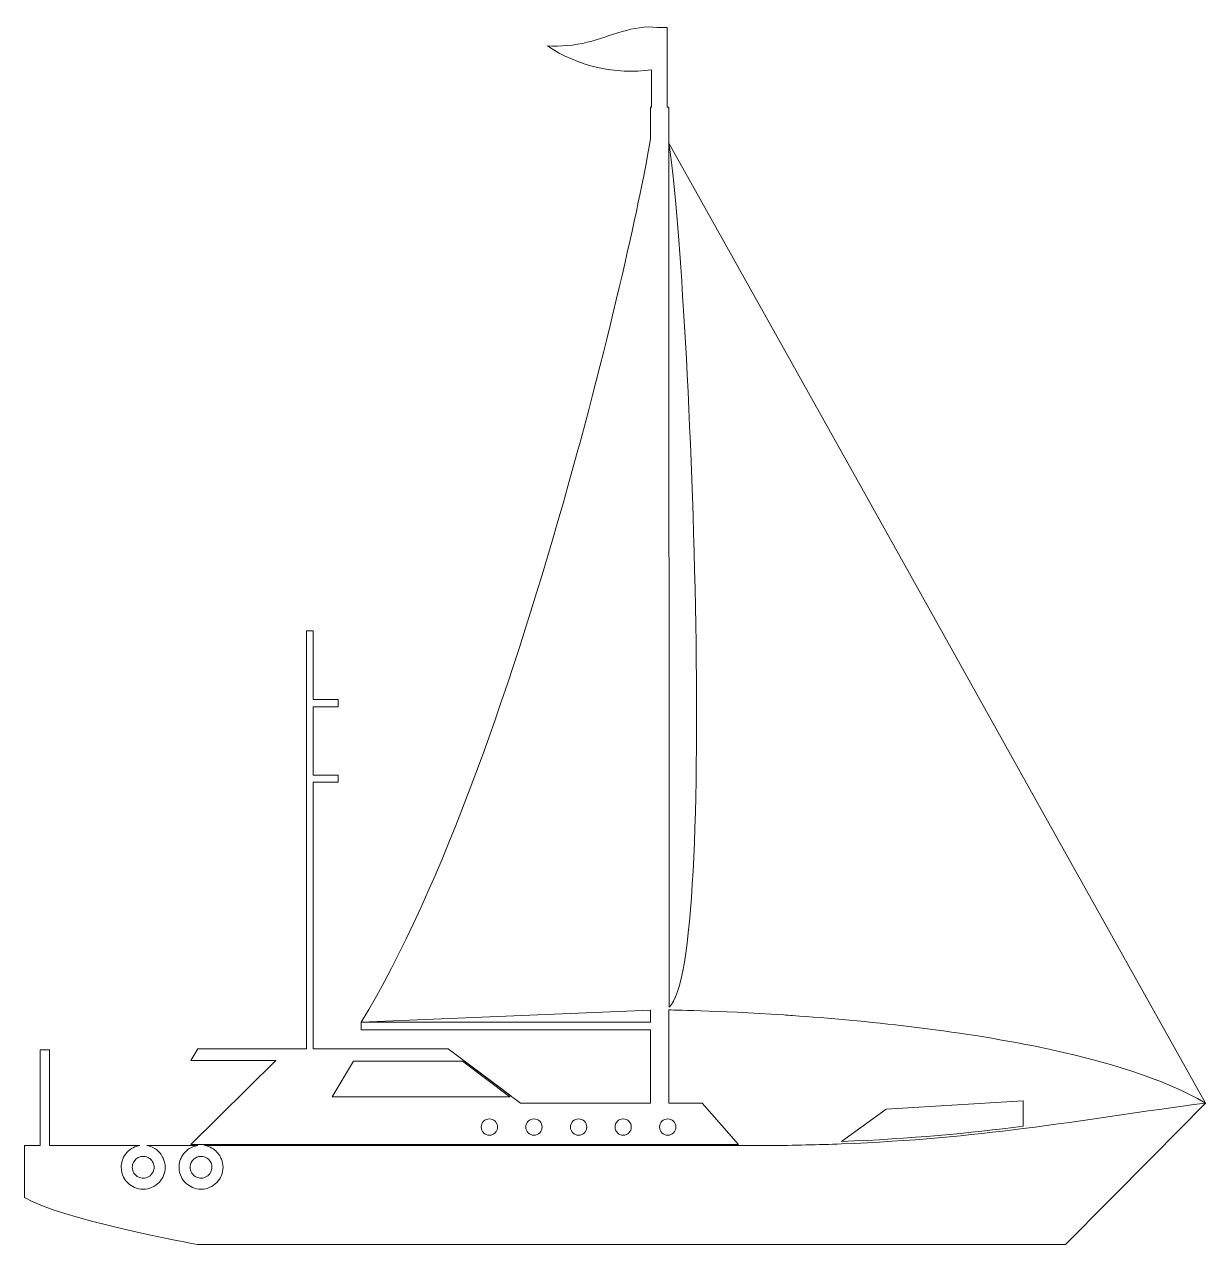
# Model space of a CAD drawing. Header units: inches. Extents: x -3.83 to 3.83, y -3.95 to 3.97.
import ezdxf

# ---------------------------------------------------------------- set-up
doc = ezdxf.new("R2010")
doc.units = ezdxf.units.IN
doc.header["$MEASUREMENT"] = 0
doc.layers.add('Layer 1', color=7, linetype='Continuous')

msp = doc.modelspace()

# ---------------------------------------------------------------- linework, layer by layer
at = {"layer": 'Layer 1', "color": 250, "lineweight": 9}
for points, knots in [([(2.7963, -1.1808), (2.7963, -1.1808), (2.7963, -1.1808), (2.7963, -1.1808), (2.7963, -1.1808), (2.7963, -1.1808), (1.8688, 0.478), (1.8688, 0.478), (1.8688, 0.478), (1.8688, 0.478), (1.6721, 0.8296), (1.6721, 0.8296), (1.6721, 0.8296), (1.6721, 0.8296), (0.349, 3.1964), (0.349, 3.1964), (0.349, 3.1964), (0.482, 2.3581), (0.6765, -2.1142), (0.3511, -2.411), (0.3511, -2.411), (0.3511, -2.411), (0.3488, 3.431), (0.3488, 3.431), (0.3488, 3.431), (0.3488, 3.431), (0.3386, 3.431), (0.3386, 3.431), (0.3386, 3.431), (0.3386, 3.431), (0.3386, 3.948), (0.3386, 3.948), (0.3386, 3.948), (0.3386, 3.948), (0.2743, 3.948), (0.2743, 3.948), (0.2743, 3.948), (0.2743, 3.948), (0.2744, 3.9482), (0.2744, 3.9482), (0.2744, 3.9482), (0.1198, 3.9682), (-0.0283, 3.8899), (-0.1797, 3.8525), (-0.1797, 3.8525), (-0.2639, 3.8317), (-0.3511, 3.8235), (-0.4376, 3.8282), (-0.4376, 3.8282), (-0.2417, 3.697), (0.0031, 3.6412), (0.2366, 3.6731), (0.2366, 3.6731), (0.2366, 3.6731), (0.2366, 3.431), (0.2366, 3.431), (0.2366, 3.431), (0.2366, 3.431), (0.2298, 3.431), (0.2298, 3.431), (0.2298, 3.431), (0.2298, 3.431), (0.2298, 3.2263), (0.2298, 3.2263), (0.2298, 3.2263), (0.1946, 2.9825), (-0.0012, 2.0564), (-0.3052, 0.9721), (-0.3052, 0.9721), (-0.6428, -0.2337), (-1.1142, -1.6346), (-1.6463, -2.5082), (-1.6463, -2.5082), (-1.6463, -2.5082), (0.2298, -2.4305), (0.2298, -2.4305), (0.2298, -2.4305), (0.2298, -2.4305), (0.2298, -2.5082), (0.2298, -2.5082), (0.2298, -2.5082), (0.2298, -2.5082), (-1.6464, -2.5082), (-1.6464, -2.5082), (-1.6464, -2.5082), (-1.6464, -2.5082), (-1.6464, -2.557), (-1.6464, -2.557), (-1.6464, -2.557), (-1.6464, -2.557), (0.2298, -2.557), (0.2298, -2.557), (0.2298, -2.557), (0.2298, -2.557), (0.2298, -3.033), (0.2298, -3.033), (0.2298, -3.033), (0.2298, -3.033), (-0.6135, -3.033), (-0.6135, -3.033), (-0.6135, -3.033), (-0.6135, -3.033), (-0.6556, -3.0015), (-0.6556, -3.0015), (-0.6556, -3.0015), (-0.6556, -3.0015), (-0.6684, -2.9918), (-0.6684, -2.9918), (-0.6684, -2.9918), (-0.6684, -2.9918), (-0.6818, -2.9817), (-0.6818, -2.9817), (-0.6818, -2.9817), (-0.6818, -2.9817), (-0.9757, -2.7614), (-0.9757, -2.7614), (-0.9757, -2.7614), (-0.9757, -2.7614), (-0.7308, -2.945), (-0.7308, -2.945), (-0.7308, -2.945), (-0.7308, -2.945), (-1.0826, -2.6812), (-1.0826, -2.6812), (-1.0826, -2.6812), (-1.0826, -2.6812), (-1.9591, -2.6812), (-1.9591, -2.6812), (-1.9591, -2.6812), (-1.9591, -2.6812), (-1.9591, -0.951), (-1.9591, -0.951), (-1.9591, -0.951), (-1.9591, -0.951), (-1.7968, -0.951), (-1.7968, -0.951), (-1.7968, -0.951), (-1.7968, -0.951), (-1.7968, -0.9038), (-1.7968, -0.9038), (-1.7968, -0.9038), (-1.7968, -0.9038), (-1.9591, -0.9038), (-1.9591, -0.9038), (-1.9591, -0.9038), (-1.9591, -0.9038), (-1.9591, -0.4611), (-1.9591, -0.4611), (-1.9591, -0.4611), (-1.9591, -0.4611), (-1.7968, -0.4611), (-1.7968, -0.4611), (-1.7968, -0.4611), (-1.7968, -0.4611), (-1.7968, -0.4139), (-1.7968, -0.4139), (-1.7968, -0.4139), (-1.7968, -0.4139), (-1.9591, -0.4139), (-1.9591, -0.4139), (-1.9591, -0.4139), (-1.9591, -0.4139), (-1.9591, 0.0332), (-1.9591, 0.0332), (-1.9591, 0.0332), (-1.9591, 0.0332), (-2.0026, 0.0332), (-2.0026, 0.0332), (-2.0026, 0.0332), (-2.0026, 0.0332), (-2.0026, -2.6812), (-2.0026, -2.6812), (-2.0026, -2.6812), (-2.0026, -2.6812), (-2.706, -2.6812), (-2.706, -2.6812), (-2.706, -2.6812), (-2.706, -2.6812), (-2.7519, -2.7571), (-2.7519, -2.7571), (-2.7519, -2.7571), (-2.7519, -2.7571), (-2.2, -2.7571), (-2.2, -2.7571), (-2.2, -2.7571), (-2.2, -2.7571), (-2.7519, -3.3025), (-2.7519, -3.3025), (-2.7519, -3.3025), (-2.7519, -3.3025), (0.8006, -3.3025), (0.8006, -3.3025), (0.8006, -3.3025), (0.8006, -3.3025), (0.566, -3.033), (0.566, -3.033), (0.566, -3.033), (0.566, -3.033), (0.3488, -3.033), (0.3488, -3.033), (0.3488, -3.033), (0.3488, -3.033), (0.3488, -2.44), (0.3488, -2.44), (0.3488, -2.44), (0.3488, -2.44), (0.3488, -2.4285), (0.3488, -2.4285), (0.3488, -2.4285), (0.3517, -2.4285), (0.6567, -2.4317), (1.0946, -2.461), (1.0946, -2.461), (1.1137, -2.4621), (1.133, -2.4636), (1.1527, -2.4649), (1.1527, -2.4649), (1.6154, -2.4969), (2.2112, -2.5576), (2.7556, -2.6706), (2.7556, -2.6706), (3.1721, -2.7568), (3.5585, -2.8741), (3.8318, -3.0329), (3.8318, -3.0329), (3.8318, -3.0329), (2.7963, -1.1808), (2.7963, -1.1808)], [0, 0, 0, 0, 0.017241, 0.017241, 0.017241, 0.017241, 0.034483, 0.034483, 0.034483, 0.034483, 0.051724, 0.051724, 0.051724, 0.051724, 0.068966, 0.068966, 0.068966, 0.068966, 0.086207, 0.086207, 0.086207, 0.086207, 0.103448, 0.103448, 0.103448, 0.103448, 0.12069, 0.12069, 0.12069, 0.12069, 0.137931, 0.137931, 0.137931, 0.137931, 0.155172, 0.155172, 0.155172, 0.155172, 0.172414, 0.172414, 0.172414, 0.172414, 0.189655, 0.189655, 0.189655, 0.189655, 0.206897, 0.206897, 0.206897, 0.206897, 0.224138, 0.224138, 0.224138, 0.224138, 0.241379, 0.241379, 0.241379, 0.241379, 0.258621, 0.258621, 0.258621, 0.258621, 0.275862, 0.275862, 0.275862, 0.275862, 0.293103, 0.293103, 0.293103, 0.293103, 0.310345, 0.310345, 0.310345, 0.310345, 0.327586, 0.327586, 0.327586, 0.327586, 0.344828, 0.344828, 0.344828, 0.344828, 0.362069, 0.362069, 0.362069, 0.362069, 0.37931, 0.37931, 0.37931, 0.37931, 0.396552, 0.396552, 0.396552, 0.396552, 0.413793, 0.413793, 0.413793, 0.413793, 0.431034, 0.431034, 0.431034, 0.431034, 0.448276, 0.448276, 0.448276, 0.448276, 0.465517, 0.465517, 0.465517, 0.465517, 0.482759, 0.482759, 0.482759, 0.482759, 0.5, 0.5, 0.5, 0.5, 0.517241, 0.517241, 0.517241, 0.517241, 0.534483, 0.534483, 0.534483, 0.534483, 0.551724, 0.551724, 0.551724, 0.551724, 0.568966, 0.568966, 0.568966, 0.568966, 0.586207, 0.586207, 0.586207, 0.586207, 0.603448, 0.603448, 0.603448, 0.603448, 0.62069, 0.62069, 0.62069, 0.62069, 0.637931, 0.637931, 0.637931, 0.637931, 0.655172, 0.655172, 0.655172, 0.655172, 0.672414, 0.672414, 0.672414, 0.672414, 0.689655, 0.689655, 0.689655, 0.689655, 0.706897, 0.706897, 0.706897, 0.706897, 0.724138, 0.724138, 0.724138, 0.724138, 0.741379, 0.741379, 0.741379, 0.741379, 0.758621, 0.758621, 0.758621, 0.758621, 0.775862, 0.775862, 0.775862, 0.775862, 0.793103, 0.793103, 0.793103, 0.793103, 0.810345, 0.810345, 0.810345, 0.810345, 0.827586, 0.827586, 0.827586, 0.827586, 0.844828, 0.844828, 0.844828, 0.844828, 0.862069, 0.862069, 0.862069, 0.862069, 0.87931, 0.87931, 0.87931, 0.87931, 0.896552, 0.896552, 0.896552, 0.896552, 0.913793, 0.913793, 0.913793, 0.913793, 0.931034, 0.931034, 0.931034, 0.931034, 0.948276, 0.948276, 0.948276, 0.948276, 0.965517, 0.965517, 0.965517, 0.965517, 1, 1, 1, 1]), ([(2.6492, -3.1986), (2.2989, -3.2431), (1.9209, -3.2802), (1.4698, -3.2978), (1.4698, -3.2978), (1.3201, -3.3037), (1.1625, -3.3074), (0.995, -3.3085), (0.995, -3.3085), (0.995, -3.3085), (-2.6631, -3.3085), (-2.6631, -3.3085), (-2.6631, -3.3085), (-2.6462, -3.3113), (-2.6301, -3.3168), (-2.6157, -3.325), (-2.6157, -3.325), (-2.5915, -3.3386), (-2.5722, -3.3595), (-2.5597, -3.3843), (-2.5597, -3.3843), (-2.5575, -3.3885), (-2.5551, -3.3926), (-2.5534, -3.3971), (-2.5534, -3.3971), (-2.5467, -3.4131), (-2.5433, -3.4308), (-2.5433, -3.4493), (-2.5433, -3.4493), (-2.5433, -3.4681), (-2.5469, -3.4863), (-2.5537, -3.5026), (-2.5537, -3.5026), (-2.5674, -3.5371), (-2.5944, -3.5646), (-2.6283, -3.5795), (-2.6283, -3.5795), (-2.646, -3.5874), (-2.6654, -3.5919), (-2.6861, -3.5919), (-2.6861, -3.5919), (-2.7058, -3.5919), (-2.7246, -3.5879), (-2.7414, -3.5806), (-2.7414, -3.5806), (-2.7728, -3.5677), (-2.7984, -3.5436), (-2.8135, -3.513), (-2.8135, -3.513), (-2.8233, -3.4939), (-2.8287, -3.4723), (-2.8287, -3.4493), (-2.8287, -3.4493), (-2.8287, -3.435), (-2.8267, -3.4215), (-2.8225, -3.4083), (-2.8225, -3.4083), (-2.8225, -3.4083), (-2.8225, -3.408), (-2.8225, -3.408), (-2.8225, -3.408), (-2.8201, -3.3998), (-2.8167, -3.3919), (-2.8129, -3.3843), (-2.8129, -3.3843), (-2.7975, -3.3541), (-2.7716, -3.3299), (-2.74, -3.3171), (-2.74, -3.3171), (-2.7297, -3.3128), (-2.7187, -3.3102), (-2.7073, -3.3085), (-2.7073, -3.3085), (-2.7073, -3.3085), (-3.0383, -3.3085), (-3.0383, -3.3085), (-3.0383, -3.3085), (-3.0214, -3.3113), (-3.0053, -3.3168), (-2.9909, -3.325), (-2.9909, -3.325), (-2.9667, -3.3386), (-2.9474, -3.3595), (-2.9348, -3.3843), (-2.9348, -3.3843), (-2.9327, -3.3885), (-2.9303, -3.3926), (-2.9286, -3.3971), (-2.9286, -3.3971), (-2.9218, -3.4131), (-2.9185, -3.4308), (-2.9185, -3.4493), (-2.9185, -3.4493), (-2.9185, -3.4681), (-2.9221, -3.4863), (-2.9288, -3.5026), (-2.9288, -3.5026), (-2.9426, -3.5371), (-2.9695, -3.5646), (-3.0035, -3.5795), (-3.0035, -3.5795), (-3.0212, -3.5874), (-3.0405, -3.5919), (-3.0613, -3.5919), (-3.0613, -3.5919), (-3.0809, -3.5919), (-3.0997, -3.5879), (-3.1166, -3.5806), (-3.1166, -3.5806), (-3.148, -3.5677), (-3.1735, -3.5436), (-3.1887, -3.513), (-3.1887, -3.513), (-3.1985, -3.4939), (-3.2039, -3.4723), (-3.2039, -3.4493), (-3.2039, -3.4493), (-3.2039, -3.435), (-3.2019, -3.4215), (-3.1977, -3.4083), (-3.1977, -3.4083), (-3.1977, -3.4083), (-3.1977, -3.408), (-3.1977, -3.408), (-3.1977, -3.408), (-3.1953, -3.3998), (-3.1919, -3.3919), (-3.188, -3.3843), (-3.188, -3.3843), (-3.1727, -3.3541), (-3.1468, -3.3299), (-3.1152, -3.3171), (-3.1152, -3.3171), (-3.1049, -3.3128), (-3.0939, -3.3102), (-3.0825, -3.3085), (-3.0825, -3.3085), (-3.0825, -3.3085), (-3.6699, -3.3085), (-3.6699, -3.3085), (-3.6699, -3.3085), (-3.6699, -3.3085), (-3.6699, -2.6873), (-3.6699, -2.6873), (-3.6699, -2.6873), (-3.6699, -2.6873), (-3.7288, -2.6873), (-3.7288, -2.6873), (-3.7288, -2.6873), (-3.7288, -2.6873), (-3.7288, -3.3085), (-3.7288, -3.3085), (-3.7288, -3.3085), (-3.7288, -3.3085), (-3.8318, -3.3085), (-3.8318, -3.3085), (-3.8318, -3.3085), (-3.8318, -3.3085), (-3.8318, -3.3843), (-3.8318, -3.3843), (-3.8318, -3.3843), (-3.8318, -3.3843), (-3.8318, -3.6453), (-3.8318, -3.6453), (-3.8318, -3.6453), (-3.6275, -3.778), (-2.7093, -3.9514), (-2.7093, -3.9514), (-2.7093, -3.9514), (-2.7093, -3.9514), (2.9237, -3.9514), (2.9237, -3.9514), (2.9237, -3.9514), (2.9237, -3.9514), (3.4844, -3.3843), (3.4844, -3.3843), (3.4844, -3.3843), (3.4844, -3.3843), (3.8318, -3.0329), (3.8318, -3.0329), (3.8318, -3.0329), (3.4268, -3.0853), (3.0566, -3.1469), (2.6492, -3.1986)], [0, 0, 0, 0, 0.021277, 0.021277, 0.021277, 0.021277, 0.042553, 0.042553, 0.042553, 0.042553, 0.06383, 0.06383, 0.06383, 0.06383, 0.085106, 0.085106, 0.085106, 0.085106, 0.106383, 0.106383, 0.106383, 0.106383, 0.12766, 0.12766, 0.12766, 0.12766, 0.148936, 0.148936, 0.148936, 0.148936, 0.170213, 0.170213, 0.170213, 0.170213, 0.191489, 0.191489, 0.191489, 0.191489, 0.212766, 0.212766, 0.212766, 0.212766, 0.234043, 0.234043, 0.234043, 0.234043, 0.255319, 0.255319, 0.255319, 0.255319, 0.276596, 0.276596, 0.276596, 0.276596, 0.297872, 0.297872, 0.297872, 0.297872, 0.319149, 0.319149, 0.319149, 0.319149, 0.340426, 0.340426, 0.340426, 0.340426, 0.361702, 0.361702, 0.361702, 0.361702, 0.382979, 0.382979, 0.382979, 0.382979, 0.404255, 0.404255, 0.404255, 0.404255, 0.425532, 0.425532, 0.425532, 0.425532, 0.446809, 0.446809, 0.446809, 0.446809, 0.468085, 0.468085, 0.468085, 0.468085, 0.489362, 0.489362, 0.489362, 0.489362, 0.510638, 0.510638, 0.510638, 0.510638, 0.531915, 0.531915, 0.531915, 0.531915, 0.553191, 0.553191, 0.553191, 0.553191, 0.574468, 0.574468, 0.574468, 0.574468, 0.595745, 0.595745, 0.595745, 0.595745, 0.617021, 0.617021, 0.617021, 0.617021, 0.638298, 0.638298, 0.638298, 0.638298, 0.659574, 0.659574, 0.659574, 0.659574, 0.680851, 0.680851, 0.680851, 0.680851, 0.702128, 0.702128, 0.702128, 0.702128, 0.723404, 0.723404, 0.723404, 0.723404, 0.744681, 0.744681, 0.744681, 0.744681, 0.765957, 0.765957, 0.765957, 0.765957, 0.787234, 0.787234, 0.787234, 0.787234, 0.808511, 0.808511, 0.808511, 0.808511, 0.829787, 0.829787, 0.829787, 0.829787, 0.851064, 0.851064, 0.851064, 0.851064, 0.87234, 0.87234, 0.87234, 0.87234, 0.893617, 0.893617, 0.893617, 0.893617, 0.914894, 0.914894, 0.914894, 0.914894, 0.93617, 0.93617, 0.93617, 0.93617, 0.957447, 0.957447, 0.957447, 0.957447, 1, 1, 1, 1]), ([(-0.9901, -2.7614), (-0.9901, -2.7614), (-1.697, -2.7614), (-1.697, -2.7614), (-1.697, -2.7614), (-1.697, -2.7614), (-1.8346, -2.9918), (-1.8346, -2.9918), (-1.8346, -2.9918), (-1.8346, -2.9918), (-0.6813, -2.9918), (-0.6813, -2.9918), (-0.6813, -2.9918), (-0.6813, -2.9918), (-0.9901, -2.7614), (-0.9901, -2.7614)], [0, 0, 0, 0, 0.2, 0.2, 0.2, 0.2, 0.4, 0.4, 0.4, 0.4, 0.6, 0.6, 0.6, 0.6, 1, 1, 1, 1]), ([(-1.8346, -2.9918), (-1.8346, -2.9918), (-1.8346, -2.9918), (-1.8346, -2.9918), (-1.8346, -2.9918), (-1.8346, -2.9918), (-1.697, -2.7614), (-1.697, -2.7614), (-1.697, -2.7614), (-1.697, -2.7614), (-0.9901, -2.7614), (-0.9901, -2.7614), (-0.9901, -2.7614), (-0.9901, -2.7614), (-0.6813, -2.9918), (-0.6813, -2.9918), (-0.6813, -2.9918), (-0.6813, -2.9918), (-1.8346, -2.9918), (-1.8346, -2.9918)], [0, 0, 0, 0, 0.166667, 0.166667, 0.166667, 0.166667, 0.333333, 0.333333, 0.333333, 0.333333, 0.5, 0.5, 0.5, 0.5, 0.666667, 0.666667, 0.666667, 0.666667, 1, 1, 1, 1]), ([(-0.6759, -2.9862), (-0.6759, -2.9862), (-0.7308, -2.945), (-0.7308, -2.945), (-0.7308, -2.945), (-0.7308, -2.945), (-0.9757, -2.7614), (-0.9757, -2.7614), (-0.9757, -2.7614), (-0.9757, -2.7614), (-0.6759, -2.9862), (-0.6759, -2.9862)], [0, 0, 0, 0, 0.25, 0.25, 0.25, 0.25, 0.5, 0.5, 0.5, 0.5, 1, 1, 1, 1]), ([(-0.6759, -2.9862), (-0.6759, -2.9862), (-0.7308, -2.945), (-0.7308, -2.945), (-0.7308, -2.945), (-0.7308, -2.945), (-0.6818, -2.9817), (-0.6818, -2.9817), (-0.6818, -2.9817), (-0.6818, -2.9817), (-0.6759, -2.9862), (-0.6759, -2.9862)], [0, 0, 0, 0, 0.25, 0.25, 0.25, 0.25, 0.5, 0.5, 0.5, 0.5, 1, 1, 1, 1]), ([(2.6492, -3.0175), (2.6492, -3.0175), (1.7594, -3.0727), (1.7594, -3.0727), (1.7594, -3.0727), (1.7594, -3.0727), (1.4698, -3.2824), (1.4698, -3.2824), (1.4698, -3.2824), (1.9209, -3.2647), (2.2989, -3.2276), (2.6492, -3.1832), (2.6492, -3.1832), (2.6492, -3.1832), (2.6492, -3.0175), (2.6492, -3.0175)], [0, 0, 0, 0, 0.2, 0.2, 0.2, 0.2, 0.4, 0.4, 0.4, 0.4, 0.6, 0.6, 0.6, 0.6, 1, 1, 1, 1]), ([(-0.8149, -3.1358), (-0.8442, -3.1358), (-0.8679, -3.1595), (-0.8679, -3.1888), (-0.8679, -3.1888), (-0.8679, -3.218), (-0.8442, -3.2417), (-0.8149, -3.2417), (-0.8149, -3.2417), (-0.7857, -3.2417), (-0.762, -3.218), (-0.762, -3.1888), (-0.762, -3.1888), (-0.762, -3.1595), (-0.7857, -3.1358), (-0.8149, -3.1358)], [0, 0, 0, 0, 0.2, 0.2, 0.2, 0.2, 0.4, 0.4, 0.4, 0.4, 0.6, 0.6, 0.6, 0.6, 1, 1, 1, 1]), ([(-0.8149, -3.2417), (-0.8149, -3.2417), (-0.8149, -3.2417), (-0.8149, -3.2417), (-0.8149, -3.2417), (-0.8442, -3.2417), (-0.8679, -3.218), (-0.8679, -3.1888), (-0.8679, -3.1888), (-0.8679, -3.1595), (-0.8442, -3.1358), (-0.8149, -3.1358), (-0.8149, -3.1358), (-0.7857, -3.1358), (-0.762, -3.1595), (-0.762, -3.1888), (-0.762, -3.1888), (-0.762, -3.218), (-0.7857, -3.2417), (-0.8149, -3.2417)], [0, 0, 0, 0, 0.166667, 0.166667, 0.166667, 0.166667, 0.333333, 0.333333, 0.333333, 0.333333, 0.5, 0.5, 0.5, 0.5, 0.666667, 0.666667, 0.666667, 0.666667, 1, 1, 1, 1]), ([(-0.5257, -3.1358), (-0.5549, -3.1358), (-0.5786, -3.1595), (-0.5786, -3.1888), (-0.5786, -3.1888), (-0.5786, -3.218), (-0.5549, -3.2417), (-0.5257, -3.2417), (-0.5257, -3.2417), (-0.4964, -3.2417), (-0.4727, -3.218), (-0.4727, -3.1888), (-0.4727, -3.1888), (-0.4727, -3.1595), (-0.4964, -3.1358), (-0.5257, -3.1358)], [0, 0, 0, 0, 0.2, 0.2, 0.2, 0.2, 0.4, 0.4, 0.4, 0.4, 0.6, 0.6, 0.6, 0.6, 1, 1, 1, 1]), ([(-0.5257, -3.2417), (-0.5257, -3.2417), (-0.5257, -3.2417), (-0.5257, -3.2417), (-0.5257, -3.2417), (-0.5549, -3.2417), (-0.5786, -3.218), (-0.5786, -3.1888), (-0.5786, -3.1888), (-0.5786, -3.1595), (-0.5549, -3.1358), (-0.5257, -3.1358), (-0.5257, -3.1358), (-0.4964, -3.1358), (-0.4727, -3.1595), (-0.4727, -3.1888), (-0.4727, -3.1888), (-0.4727, -3.218), (-0.4964, -3.2417), (-0.5257, -3.2417)], [0, 0, 0, 0, 0.166667, 0.166667, 0.166667, 0.166667, 0.333333, 0.333333, 0.333333, 0.333333, 0.5, 0.5, 0.5, 0.5, 0.666667, 0.666667, 0.666667, 0.666667, 1, 1, 1, 1]), ([(-0.2364, -3.1358), (-0.2656, -3.1358), (-0.2893, -3.1595), (-0.2893, -3.1888), (-0.2893, -3.1888), (-0.2893, -3.218), (-0.2656, -3.2417), (-0.2364, -3.2417), (-0.2364, -3.2417), (-0.2071, -3.2417), (-0.1834, -3.218), (-0.1834, -3.1888), (-0.1834, -3.1888), (-0.1834, -3.1595), (-0.2071, -3.1358), (-0.2364, -3.1358)], [0, 0, 0, 0, 0.2, 0.2, 0.2, 0.2, 0.4, 0.4, 0.4, 0.4, 0.6, 0.6, 0.6, 0.6, 1, 1, 1, 1]), ([(-0.2364, -3.2417), (-0.2364, -3.2417), (-0.2364, -3.2417), (-0.2364, -3.2417), (-0.2364, -3.2417), (-0.2656, -3.2417), (-0.2893, -3.218), (-0.2893, -3.1888), (-0.2893, -3.1888), (-0.2893, -3.1595), (-0.2656, -3.1358), (-0.2364, -3.1358), (-0.2364, -3.1358), (-0.2071, -3.1358), (-0.1834, -3.1595), (-0.1834, -3.1888), (-0.1834, -3.1888), (-0.1834, -3.218), (-0.2071, -3.2417), (-0.2364, -3.2417)], [0, 0, 0, 0, 0.166667, 0.166667, 0.166667, 0.166667, 0.333333, 0.333333, 0.333333, 0.333333, 0.5, 0.5, 0.5, 0.5, 0.666667, 0.666667, 0.666667, 0.666667, 1, 1, 1, 1]), ([(0.0529, -3.1358), (0.0237, -3.1358), (0, -3.1595), (0, -3.1888), (0, -3.1888), (0, -3.218), (0.0237, -3.2417), (0.0529, -3.2417), (0.0529, -3.2417), (0.0822, -3.2417), (0.1059, -3.218), (0.1059, -3.1888), (0.1059, -3.1888), (0.1059, -3.1595), (0.0822, -3.1358), (0.0529, -3.1358)], [0, 0, 0, 0, 0.2, 0.2, 0.2, 0.2, 0.4, 0.4, 0.4, 0.4, 0.6, 0.6, 0.6, 0.6, 1, 1, 1, 1]), ([(0.0529, -3.2417), (0.0529, -3.2417), (0.0529, -3.2417), (0.0529, -3.2417), (0.0529, -3.2417), (0.0237, -3.2417), (0, -3.218), (0, -3.1888), (0, -3.1888), (0, -3.1595), (0.0237, -3.1358), (0.0529, -3.1358), (0.0529, -3.1358), (0.0822, -3.1358), (0.1059, -3.1595), (0.1059, -3.1888), (0.1059, -3.1888), (0.1059, -3.218), (0.0822, -3.2417), (0.0529, -3.2417)], [0, 0, 0, 0, 0.166667, 0.166667, 0.166667, 0.166667, 0.333333, 0.333333, 0.333333, 0.333333, 0.5, 0.5, 0.5, 0.5, 0.666667, 0.666667, 0.666667, 0.666667, 1, 1, 1, 1]), ([(0.2893, -3.1888), (0.2893, -3.218), (0.313, -3.2417), (0.3422, -3.2417), (0.3422, -3.2417), (0.3714, -3.2417), (0.3951, -3.218), (0.3951, -3.1888), (0.3951, -3.1888), (0.3951, -3.1595), (0.3714, -3.1358), (0.3422, -3.1358), (0.3422, -3.1358), (0.313, -3.1358), (0.2893, -3.1595), (0.2893, -3.1888)], [0, 0, 0, 0, 0.2, 0.2, 0.2, 0.2, 0.4, 0.4, 0.4, 0.4, 0.6, 0.6, 0.6, 0.6, 1, 1, 1, 1]), ([(0.3951, -3.1888), (0.3951, -3.1888), (0.3951, -3.1888), (0.3951, -3.1888), (0.3951, -3.1888), (0.3951, -3.218), (0.3714, -3.2417), (0.3422, -3.2417), (0.3422, -3.2417), (0.313, -3.2417), (0.2893, -3.218), (0.2893, -3.1888), (0.2893, -3.1888), (0.2893, -3.1595), (0.313, -3.1358), (0.3422, -3.1358), (0.3422, -3.1358), (0.3714, -3.1358), (0.3951, -3.1595), (0.3951, -3.1888)], [0, 0, 0, 0, 0.166667, 0.166667, 0.166667, 0.166667, 0.333333, 0.333333, 0.333333, 0.333333, 0.5, 0.5, 0.5, 0.5, 0.666667, 0.666667, 0.666667, 0.666667, 1, 1, 1, 1]), ([(-3.0936, -3.3864), (-3.1112, -3.3954), (-3.1247, -3.412), (-3.1298, -3.4316), (-3.1298, -3.4316), (-3.1312, -3.4372), (-3.132, -3.4431), (-3.132, -3.4493), (-3.132, -3.4493), (-3.132, -3.463), (-3.1281, -3.4759), (-3.1211, -3.4869), (-3.1211, -3.4869), (-3.1138, -3.4987), (-3.1028, -3.5082), (-3.0899, -3.5138), (-3.0899, -3.5138), (-3.0812, -3.5178), (-3.0714, -3.52), (-3.0613, -3.52), (-3.0613, -3.52), (-3.0484, -3.52), (-3.0358, -3.5164), (-3.0254, -3.5102), (-3.0254, -3.5102), (-3.013, -3.5029), (-3.0032, -3.4919), (-2.9973, -3.479), (-2.9973, -3.479), (-2.9928, -3.4701), (-2.9906, -3.46), (-2.9906, -3.4493), (-2.9906, -3.4493), (-2.9906, -3.4395), (-2.9925, -3.4302), (-2.9962, -3.4218), (-2.9962, -3.4218), (-3.001, -3.4106), (-3.0085, -3.4005), (-3.0184, -3.3934), (-3.0184, -3.3934), (-3.0231, -3.3896), (-3.0285, -3.3867), (-3.0341, -3.3843), (-3.0341, -3.3843), (-3.0426, -3.3807), (-3.0517, -3.3786), (-3.0613, -3.3786), (-3.0613, -3.3786), (-3.0707, -3.3786), (-3.0796, -3.3809), (-3.0879, -3.3843), (-3.0879, -3.3843), (-3.0897, -3.3851), (-3.0918, -3.3855), (-3.0936, -3.3864)], [0, 0, 0, 0, 0.066667, 0.066667, 0.066667, 0.066667, 0.133333, 0.133333, 0.133333, 0.133333, 0.2, 0.2, 0.2, 0.2, 0.266667, 0.266667, 0.266667, 0.266667, 0.333333, 0.333333, 0.333333, 0.333333, 0.4, 0.4, 0.4, 0.4, 0.466667, 0.466667, 0.466667, 0.466667, 0.533333, 0.533333, 0.533333, 0.533333, 0.6, 0.6, 0.6, 0.6, 0.666667, 0.666667, 0.666667, 0.666667, 0.733333, 0.733333, 0.733333, 0.733333, 0.8, 0.8, 0.8, 0.8, 0.866667, 0.866667, 0.866667, 0.866667, 1, 1, 1, 1]), ([(-2.7546, -3.4316), (-2.756, -3.4372), (-2.7568, -3.4431), (-2.7568, -3.4493), (-2.7568, -3.4493), (-2.7568, -3.463), (-2.7529, -3.4759), (-2.7459, -3.4869), (-2.7459, -3.4869), (-2.7386, -3.4987), (-2.7277, -3.5082), (-2.7147, -3.5138), (-2.7147, -3.5138), (-2.7061, -3.5178), (-2.6962, -3.52), (-2.6861, -3.52), (-2.6861, -3.52), (-2.6732, -3.52), (-2.6606, -3.5164), (-2.6502, -3.5102), (-2.6502, -3.5102), (-2.6379, -3.5029), (-2.628, -3.4919), (-2.6221, -3.479), (-2.6221, -3.479), (-2.6177, -3.4701), (-2.6154, -3.46), (-2.6154, -3.4493), (-2.6154, -3.4493), (-2.6154, -3.4395), (-2.6174, -3.4302), (-2.621, -3.4218), (-2.621, -3.4218), (-2.6258, -3.4106), (-2.6334, -3.4005), (-2.6432, -3.3934), (-2.6432, -3.3934), (-2.6479, -3.3896), (-2.6533, -3.3867), (-2.6589, -3.3843), (-2.6589, -3.3843), (-2.6674, -3.3807), (-2.6765, -3.3786), (-2.6861, -3.3786), (-2.6861, -3.3786), (-2.6955, -3.3786), (-2.7045, -3.3809), (-2.7127, -3.3843), (-2.7127, -3.3843), (-2.7146, -3.3851), (-2.7166, -3.3855), (-2.7184, -3.3864), (-2.7184, -3.3864), (-2.7361, -3.3954), (-2.7495, -3.412), (-2.7546, -3.4316)], [0, 0, 0, 0, 0.066667, 0.066667, 0.066667, 0.066667, 0.133333, 0.133333, 0.133333, 0.133333, 0.2, 0.2, 0.2, 0.2, 0.266667, 0.266667, 0.266667, 0.266667, 0.333333, 0.333333, 0.333333, 0.333333, 0.4, 0.4, 0.4, 0.4, 0.466667, 0.466667, 0.466667, 0.466667, 0.533333, 0.533333, 0.533333, 0.533333, 0.6, 0.6, 0.6, 0.6, 0.666667, 0.666667, 0.666667, 0.666667, 0.733333, 0.733333, 0.733333, 0.733333, 0.8, 0.8, 0.8, 0.8, 0.866667, 0.866667, 0.866667, 0.866667, 1, 1, 1, 1])]:
    msp.add_open_spline(points, degree=3, knots=knots, dxfattribs=at)

doc.saveas('drawing.dxf')
